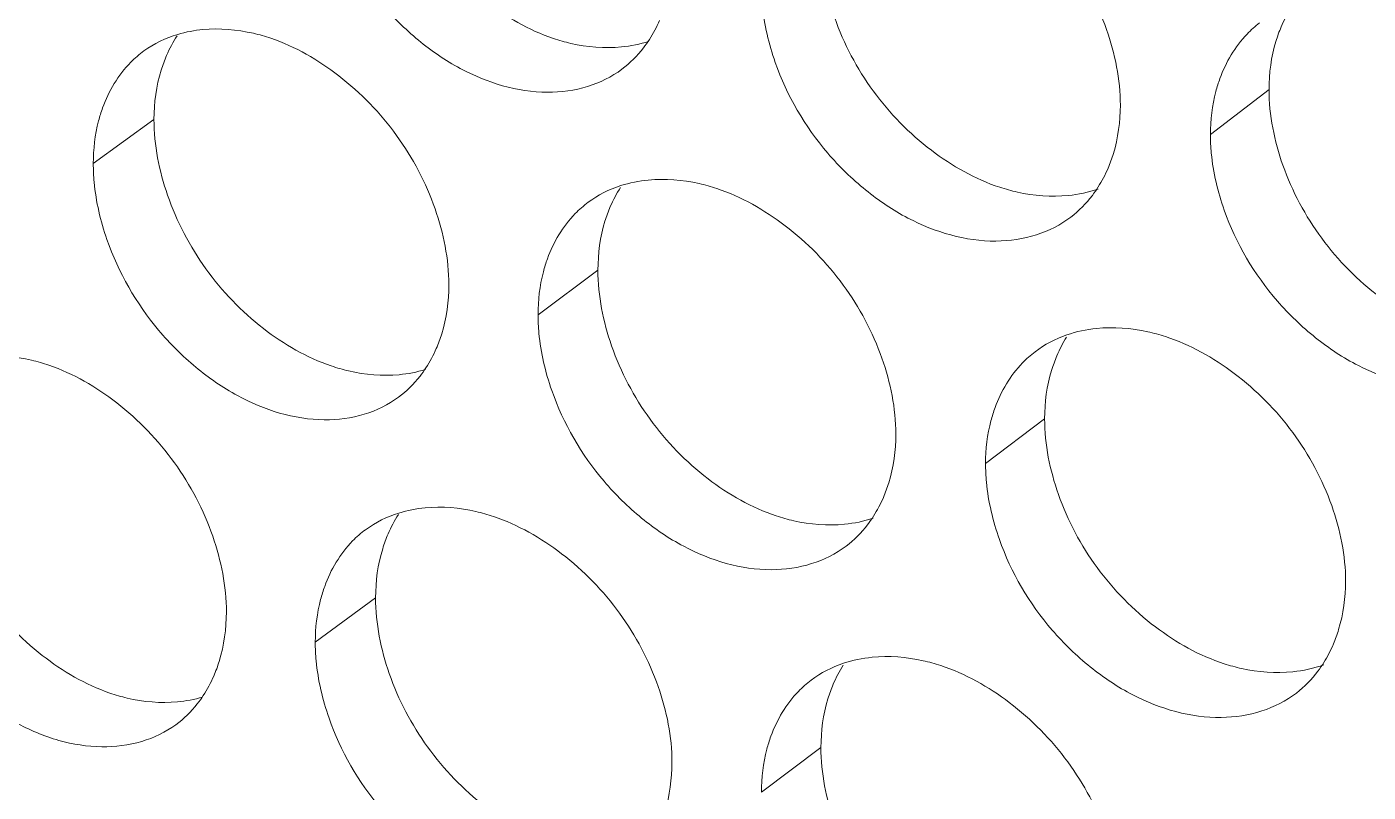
# Model space of a CAD drawing. Header units: millimetres. Extents: x 1177 to 4147, y 93 to 2194.
# Drawn here: x 2660.96 to 2674.07, y 932.09 to 939.57 of the extents above; entities that cross this region are included whole.
import ezdxf

# ---------------------------------------------------------------- set-up
doc = ezdxf.new("R2010")
doc.units = ezdxf.units.MM
doc.header["$LTSCALE"] = 0.1
doc.layers.get('0').update_dxf_attribs({"lineweight": 13})
doc.layers.add('标注', color=251, linetype='Continuous', lineweight=9)

# ---------------------------------------------------------------- blocks, each defined once
blk = doc.blocks.new('02')
at = {"layer": '标注'}
for p, q in [((4587.849, 932.64), (4587.03, 932.012)), ((4572.272, 932.223), (4571.424, 931.605)), ((4572.272, 932.223), (4571.424, 931.605)), ((4578.474, 930.118), (4577.637, 929.496)), ((4578.474, 930.118), (4577.637, 929.496)), ((4584.714, 928.042), (4583.889, 927.416)), ((4584.714, 928.042), (4583.889, 927.416)), ((4575.368, 925.542), (4574.525, 924.921)), ((4581.589, 923.451), (4580.758, 922.827))]:
    blk.add_line(p, q, dxfattribs=at)
for points, knots in [([(4575.368, 936.792), (4575.368, 936.433), (4575.518, 935.688), (4576.051, 934.675), (4576.847, 933.85), (4577.509, 933.469), (4577.852, 933.354)], [0, 0, 0, 0, 0.240418, 0.498747, 0.75788, 1, 1, 1, 1]), ([(4585.772, 932.422), (4585.772, 932.781), (4585.62, 933.525), (4585.08, 934.535), (4584.274, 935.355), (4583.607, 935.732), (4583.262, 935.845)], [0, 0, 0, 0, 0.239826, 0.497695, 0.75702, 1, 1, 1, 1]), ([(4574.717, 935.113), (4574.878, 934.653), (4575.253, 934.001), (4575.946, 933.32), (4576.689, 932.807), (4577.536, 932.546), (4578.328, 932.652), (4578.666, 932.817), (4578.809, 932.924)], [0, 0, 0, 0, 0.277359, 0.41667, 0.550882, 0.790562, 0.898061, 1, 1, 1, 1]), ([(4581.589, 934.701), (4581.589, 934.343), (4581.74, 933.598), (4582.276, 932.587), (4583.078, 931.765), (4583.744, 931.389), (4584.088, 931.275)], [0, 0, 0, 0, 0.240129, 0.498159, 0.757326, 1, 1, 1, 1]), ([(4580.758, 934.077), (4580.758, 933.991), (4580.776, 933.631), (4580.86, 933.277), (4580.951, 933.019)], [0, 0, 0, 0, 0.240186, 1, 1, 1, 1]), ([(4587.717, 933.572), (4587.655, 933.524), (4587.416, 933.309), (4587.247, 933.023), (4587.163, 932.795)], [0, 0, 0, 0, 0.244827, 1, 1, 1, 1]), ([(4573.904, 933.356), (4573.825, 933.383), (4573.517, 933.471), (4573.19, 933.5), (4572.955, 933.478)], [0, 0, 0, 0, 0.263009, 1, 1, 1, 1]), ([(4573.904, 933.356), (4573.825, 933.383), (4573.517, 933.471), (4573.19, 933.5), (4572.955, 933.478)], [0, 0, 0, 0, 0.263009, 1, 1, 1, 1]), ([(4588.018, 933.515), (4587.99, 933.449), (4587.889, 933.168), (4587.849, 932.867), (4587.849, 932.64)], [0, 0, 0, 0, 0.239998, 1, 1, 1, 1]), ([(4572.13, 933.179), (4572.065, 933.131), (4571.814, 932.915), (4571.639, 932.619), (4571.554, 932.384)], [0, 0, 0, 0, 0.244024, 1, 1, 1, 1]), ([(4572.13, 933.179), (4572.065, 933.131), (4571.814, 932.915), (4571.639, 932.619), (4571.554, 932.384)], [0, 0, 0, 0, 0.244024, 1, 1, 1, 1]), ([(4576.391, 929.915), (4576.391, 930.274), (4576.24, 931.019), (4575.706, 932.032), (4574.908, 932.857), (4574.247, 933.239), (4573.904, 933.356)], [0, 0, 0, 0, 0.240262, 0.49858, 0.757854, 1, 1, 1, 1]), ([(4576.391, 929.915), (4576.391, 930.274), (4576.24, 931.019), (4575.706, 932.032), (4574.908, 932.857), (4574.247, 933.239), (4573.904, 933.356)], [0, 0, 0, 0, 0.240262, 0.49858, 0.757854, 1, 1, 1, 1]), ([(4577.852, 933.354), (4577.931, 933.327), (4578.24, 933.239), (4578.567, 933.212), (4578.802, 933.235)], [0, 0, 0, 0, 0.262674, 1, 1, 1, 1]), ([(4578.809, 932.924), (4578.922, 933.009), (4579.058, 933.144), (4579.166, 933.298), (4579.192, 933.339)], [0, 0, 0, 0, 0.74587, 1, 1, 1, 1]), ([(4572.448, 933.117), (4572.419, 933.05), (4572.314, 932.764), (4572.272, 932.455), (4572.272, 932.223)], [0, 0, 0, 0, 0.239116, 1, 1, 1, 1]), ([(4572.448, 933.117), (4572.419, 933.05), (4572.314, 932.764), (4572.272, 932.455), (4572.272, 932.223)], [0, 0, 0, 0, 0.239116, 1, 1, 1, 1]), ([(4580.951, 933.019), (4581.113, 932.559), (4581.493, 931.905), (4582.193, 931.227), (4582.945, 930.718), (4583.801, 930.464), (4584.598, 930.579), (4584.937, 930.749), (4585.081, 930.859)], [0, 0, 0, 0, 0.27664, 0.415747, 0.549878, 0.789826, 0.897663, 1, 1, 1, 1]), ([(4587.163, 932.795), (4587.141, 932.735), (4587.062, 932.481), (4587.03, 932.213), (4587.03, 932.012)], [0, 0, 0, 0, 0.24094, 1, 1, 1, 1]), ([(4587.849, 932.64), (4587.849, 932.282), (4588.001, 931.537), (4588.541, 930.528), (4589.349, 929.71), (4590.018, 929.337), (4590.364, 929.226)], [0, 0, 0, 0, 0.239843, 0.497577, 0.756777, 1, 1, 1, 1]), ([(4585.601, 931.542), (4585.629, 931.609), (4585.731, 931.891), (4585.772, 932.194), (4585.772, 932.422)], [0, 0, 0, 0, 0.239896, 1, 1, 1, 1]), ([(4571.554, 932.384), (4571.533, 932.324), (4571.455, 932.072), (4571.424, 931.805), (4571.424, 931.605)], [0, 0, 0, 0, 0.240415, 1, 1, 1, 1]), ([(4571.554, 932.384), (4571.533, 932.324), (4571.455, 932.072), (4571.424, 931.805), (4571.424, 931.605)], [0, 0, 0, 0, 0.240415, 1, 1, 1, 1]), ([(4572.272, 932.223), (4572.272, 931.864), (4572.422, 931.119), (4572.953, 930.105), (4573.746, 929.278), (4574.407, 928.896), (4574.748, 928.78)], [0, 0, 0, 0, 0.240565, 0.499043, 0.758159, 1, 1, 1, 1]), ([(4572.272, 932.223), (4572.272, 931.864), (4572.422, 931.119), (4572.953, 930.105), (4573.746, 929.278), (4574.407, 928.896), (4574.748, 928.78)], [0, 0, 0, 0, 0.240565, 0.499043, 0.758159, 1, 1, 1, 1]), ([(4587.03, 932.012), (4587.03, 931.925), (4587.048, 931.566), (4587.132, 931.212), (4587.224, 930.955)], [0, 0, 0, 0, 0.240277, 1, 1, 1, 1]), ([(4571.424, 931.605), (4571.424, 931.518), (4571.442, 931.159), (4571.525, 930.804), (4571.615, 930.546)], [0, 0, 0, 0, 0.240052, 1, 1, 1, 1]), ([(4571.424, 931.605), (4571.424, 931.518), (4571.442, 931.159), (4571.525, 930.804), (4571.615, 930.546)], [0, 0, 0, 0, 0.240052, 1, 1, 1, 1]), ([(4580.133, 931.258), (4580.053, 931.285), (4579.743, 931.372), (4579.414, 931.399), (4579.178, 931.376)], [0, 0, 0, 0, 0.262749, 1, 1, 1, 1]), ([(4580.133, 931.258), (4580.053, 931.285), (4579.743, 931.372), (4579.414, 931.399), (4579.178, 931.376)], [0, 0, 0, 0, 0.262749, 1, 1, 1, 1]), ([(4582.635, 927.829), (4582.635, 928.188), (4582.483, 928.933), (4581.945, 929.944), (4581.142, 930.765), (4580.477, 931.143), (4580.133, 931.258)], [0, 0, 0, 0, 0.239971, 0.497989, 0.757297, 1, 1, 1, 1]), ([(4582.635, 927.829), (4582.635, 928.188), (4582.483, 928.933), (4581.945, 929.944), (4581.142, 930.765), (4580.477, 931.143), (4580.133, 931.258)], [0, 0, 0, 0, 0.239971, 0.497989, 0.757297, 1, 1, 1, 1]), ([(4584.088, 931.275), (4584.169, 931.249), (4584.479, 931.162), (4584.808, 931.137), (4585.044, 931.161)], [0, 0, 0, 0, 0.262419, 1, 1, 1, 1]), ([(4585.081, 930.859), (4585.194, 930.945), (4585.329, 931.083), (4585.438, 931.24), (4585.463, 931.281)], [0, 0, 0, 0, 0.745944, 1, 1, 1, 1]), ([(4578.336, 931.065), (4578.272, 931.017), (4578.026, 930.801), (4577.853, 930.508), (4577.768, 930.277)], [0, 0, 0, 0, 0.244355, 1, 1, 1, 1]), ([(4578.336, 931.065), (4578.272, 931.017), (4578.026, 930.801), (4577.853, 930.508), (4577.768, 930.277)], [0, 0, 0, 0, 0.244355, 1, 1, 1, 1]), ([(4578.647, 931.005), (4578.618, 930.938), (4578.515, 930.654), (4578.474, 930.348), (4578.474, 930.118)], [0, 0, 0, 0, 0.239472, 1, 1, 1, 1]), ([(4578.647, 931.005), (4578.618, 930.938), (4578.515, 930.654), (4578.474, 930.348), (4578.474, 930.118)], [0, 0, 0, 0, 0.239472, 1, 1, 1, 1]), ([(4587.224, 930.955), (4587.388, 930.493), (4587.772, 929.839), (4588.48, 929.163), (4589.24, 928.658), (4590.104, 928.412), (4590.906, 928.536), (4591.247, 928.711), (4591.391, 928.823)], [0, 0, 0, 0, 0.27593, 0.414836, 0.548888, 0.789102, 0.897272, 1, 1, 1, 1]), ([(4571.615, 930.546), (4571.775, 930.086), (4572.148, 929.434), (4572.837, 928.752), (4573.576, 928.238), (4574.419, 927.973), (4575.208, 928.074), (4575.545, 928.238), (4575.689, 928.343)], [0, 0, 0, 0, 0.277722, 0.417137, 0.551389, 0.790935, 0.898263, 1, 1, 1, 1]), ([(4571.615, 930.546), (4571.775, 930.086), (4572.148, 929.434), (4572.837, 928.752), (4573.576, 928.238), (4574.419, 927.973), (4575.208, 928.074), (4575.545, 928.238), (4575.689, 928.343)], [0, 0, 0, 0, 0.277722, 0.417137, 0.551389, 0.790935, 0.898263, 1, 1, 1, 1]), ([(4577.768, 930.277), (4577.747, 930.217), (4577.668, 929.964), (4577.637, 929.697), (4577.637, 929.496)], [0, 0, 0, 0, 0.240623, 1, 1, 1, 1]), ([(4577.768, 930.277), (4577.747, 930.217), (4577.668, 929.964), (4577.637, 929.697), (4577.637, 929.496)], [0, 0, 0, 0, 0.240623, 1, 1, 1, 1]), ([(4578.474, 930.118), (4578.474, 929.759), (4578.624, 929.015), (4579.159, 928.002), (4579.958, 927.179), (4580.622, 926.8), (4580.965, 926.686)], [0, 0, 0, 0, 0.240273, 0.498452, 0.757602, 1, 1, 1, 1]), ([(4578.474, 930.118), (4578.474, 929.759), (4578.624, 929.015), (4579.159, 928.002), (4579.958, 927.179), (4580.622, 926.8), (4580.965, 926.686)], [0, 0, 0, 0, 0.240273, 0.498452, 0.757602, 1, 1, 1, 1]), ([(4576.216, 929.024), (4576.245, 929.091), (4576.35, 929.376), (4576.391, 929.684), (4576.391, 929.915)], [0, 0, 0, 0, 0.239367, 1, 1, 1, 1]), ([(4576.216, 929.024), (4576.245, 929.091), (4576.35, 929.376), (4576.391, 929.684), (4576.391, 929.915)], [0, 0, 0, 0, 0.239367, 1, 1, 1, 1]), ([(4577.637, 929.496), (4577.637, 929.409), (4577.655, 929.05), (4577.739, 928.695), (4577.829, 928.437)], [0, 0, 0, 0, 0.240141, 1, 1, 1, 1]), ([(4577.637, 929.496), (4577.637, 929.409), (4577.655, 929.05), (4577.739, 928.695), (4577.829, 928.437)], [0, 0, 0, 0, 0.240141, 1, 1, 1, 1]), ([(4586.401, 929.19), (4586.32, 929.216), (4586.008, 929.302), (4585.677, 929.328), (4585.44, 929.304)], [0, 0, 0, 0, 0.262494, 1, 1, 1, 1]), ([(4586.401, 929.19), (4586.32, 929.216), (4586.008, 929.302), (4585.677, 929.328), (4585.44, 929.304)], [0, 0, 0, 0, 0.262494, 1, 1, 1, 1]), ([(4588.919, 925.773), (4588.919, 926.131), (4588.766, 926.876), (4588.224, 927.885), (4587.415, 928.703), (4586.746, 929.077), (4586.401, 929.19)], [0, 0, 0, 0, 0.239683, 0.497404, 0.756744, 1, 1, 1, 1]), ([(4588.919, 925.773), (4588.919, 926.131), (4588.766, 926.876), (4588.224, 927.885), (4587.415, 928.703), (4586.746, 929.077), (4586.401, 929.19)], [0, 0, 0, 0, 0.239683, 0.497404, 0.756744, 1, 1, 1, 1]), ([(4570.805, 928.79), (4570.725, 928.818), (4570.419, 928.907), (4570.093, 928.936), (4569.859, 928.915)], [0, 0, 0, 0, 0.263141, 1, 1, 1, 1]), ([(4584.581, 928.979), (4584.518, 928.931), (4584.276, 928.716), (4584.106, 928.427), (4584.022, 928.198)], [0, 0, 0, 0, 0.244673, 1, 1, 1, 1]), ([(4584.581, 928.979), (4584.518, 928.931), (4584.276, 928.716), (4584.106, 928.427), (4584.022, 928.198)], [0, 0, 0, 0, 0.244673, 1, 1, 1, 1]), ([(4584.885, 928.921), (4584.857, 928.855), (4584.755, 928.573), (4584.714, 928.27), (4584.714, 928.042)], [0, 0, 0, 0, 0.239824, 1, 1, 1, 1]), ([(4584.885, 928.921), (4584.857, 928.855), (4584.755, 928.573), (4584.714, 928.27), (4584.714, 928.042)], [0, 0, 0, 0, 0.239824, 1, 1, 1, 1]), ([(4573.284, 925.344), (4573.284, 925.703), (4573.133, 926.448), (4572.601, 927.462), (4571.806, 928.289), (4571.146, 928.673), (4570.805, 928.79)], [0, 0, 0, 0, 0.24041, 0.498878, 0.758134, 1, 1, 1, 1]), ([(4574.748, 928.78), (4574.828, 928.753), (4575.135, 928.664), (4575.461, 928.636), (4575.695, 928.658)], [0, 0, 0, 0, 0.262803, 1, 1, 1, 1]), ([(4574.748, 928.78), (4574.828, 928.753), (4575.135, 928.664), (4575.461, 928.636), (4575.695, 928.658)], [0, 0, 0, 0, 0.262803, 1, 1, 1, 1]), ([(4575.689, 928.343), (4575.801, 928.427), (4575.937, 928.561), (4576.045, 928.714), (4576.071, 928.754)], [0, 0, 0, 0, 0.745833, 1, 1, 1, 1]), ([(4575.689, 928.343), (4575.801, 928.427), (4575.937, 928.561), (4576.045, 928.714), (4576.071, 928.754)], [0, 0, 0, 0, 0.745833, 1, 1, 1, 1]), ([(4577.829, 928.437), (4577.99, 927.977), (4578.368, 927.324), (4579.064, 926.645), (4579.812, 926.134), (4580.663, 925.876), (4581.458, 925.987), (4581.797, 926.155), (4581.94, 926.263)], [0, 0, 0, 0, 0.276999, 0.416207, 0.550378, 0.790192, 0.897861, 1, 1, 1, 1]), ([(4577.829, 928.437), (4577.99, 927.977), (4578.368, 927.324), (4579.064, 926.645), (4579.812, 926.134), (4580.663, 925.876), (4581.458, 925.987), (4581.797, 926.155), (4581.94, 926.263)], [0, 0, 0, 0, 0.276999, 0.416207, 0.550378, 0.790192, 0.897861, 1, 1, 1, 1]), ([(4584.022, 928.198), (4584, 928.138), (4583.921, 927.885), (4583.889, 927.617), (4583.889, 927.416)], [0, 0, 0, 0, 0.240834, 1, 1, 1, 1]), ([(4584.022, 928.198), (4584, 928.138), (4583.921, 927.885), (4583.889, 927.617), (4583.889, 927.416)], [0, 0, 0, 0, 0.240834, 1, 1, 1, 1]), ([(4584.714, 928.042), (4584.714, 927.684), (4584.866, 926.939), (4585.404, 925.929), (4586.209, 925.109), (4586.876, 924.734), (4587.221, 924.622)], [0, 0, 0, 0, 0.239985, 0.497867, 0.757051, 1, 1, 1, 1]), ([(4584.714, 928.042), (4584.714, 927.684), (4584.866, 926.939), (4585.404, 925.929), (4586.209, 925.109), (4586.876, 924.734), (4587.221, 924.622)], [0, 0, 0, 0, 0.239985, 0.497867, 0.757051, 1, 1, 1, 1]), ([(4582.462, 926.945), (4582.491, 927.012), (4582.594, 927.295), (4582.635, 927.6), (4582.635, 927.829)], [0, 0, 0, 0, 0.23972, 1, 1, 1, 1]), ([(4582.462, 926.945), (4582.491, 927.012), (4582.594, 927.295), (4582.635, 927.6), (4582.635, 927.829)], [0, 0, 0, 0, 0.23972, 1, 1, 1, 1]), ([(4569.187, 927.662), (4569.187, 927.303), (4569.336, 926.557), (4569.865, 925.542), (4570.656, 924.714), (4571.314, 924.329), (4571.654, 924.212)], [0, 0, 0, 0, 0.240713, 0.499341, 0.758439, 1, 1, 1, 1]), ([(4583.889, 927.416), (4583.889, 927.329), (4583.907, 926.97), (4583.991, 926.616), (4584.082, 926.358)], [0, 0, 0, 0, 0.240231, 1, 1, 1, 1]), ([(4583.889, 927.416), (4583.889, 927.329), (4583.907, 926.97), (4583.991, 926.616), (4584.082, 926.358)], [0, 0, 0, 0, 0.240231, 1, 1, 1, 1]), ([(4577.014, 926.678), (4576.934, 926.705), (4576.625, 926.793), (4576.297, 926.821), (4576.062, 926.799)], [0, 0, 0, 0, 0.262879, 1, 1, 1, 1]), ([(4579.508, 923.243), (4579.508, 923.602), (4579.357, 924.347), (4578.821, 925.359), (4578.02, 926.183), (4577.357, 926.563), (4577.014, 926.678)], [0, 0, 0, 0, 0.240116, 0.498284, 0.757575, 1, 1, 1, 1]), ([(4580.965, 926.686), (4581.045, 926.659), (4581.355, 926.572), (4581.682, 926.546), (4581.918, 926.569)], [0, 0, 0, 0, 0.262546, 1, 1, 1, 1]), ([(4580.965, 926.686), (4581.045, 926.659), (4581.355, 926.572), (4581.682, 926.546), (4581.918, 926.569)], [0, 0, 0, 0, 0.262546, 1, 1, 1, 1]), ([(4581.94, 926.263), (4582.053, 926.348), (4582.189, 926.485), (4582.297, 926.64), (4582.323, 926.681)], [0, 0, 0, 0, 0.745908, 1, 1, 1, 1]), ([(4581.94, 926.263), (4582.053, 926.348), (4582.189, 926.485), (4582.297, 926.64), (4582.323, 926.681)], [0, 0, 0, 0, 0.745908, 1, 1, 1, 1]), ([(4575.228, 926.493), (4575.163, 926.446), (4574.915, 926.229), (4574.741, 925.935), (4574.657, 925.702)], [0, 0, 0, 0, 0.244191, 1, 1, 1, 1]), ([(4575.542, 926.433), (4575.514, 926.366), (4575.409, 926.08), (4575.368, 925.773), (4575.368, 925.542)], [0, 0, 0, 0, 0.239294, 1, 1, 1, 1]), ([(4584.082, 926.358), (4584.245, 925.897), (4584.628, 925.244), (4585.332, 924.566), (4586.088, 924.059), (4586.948, 923.809), (4587.747, 923.929), (4588.087, 924.102), (4588.231, 924.212)], [0, 0, 0, 0, 0.276284, 0.41529, 0.549381, 0.789463, 0.897466, 1, 1, 1, 1]), ([(4584.082, 926.358), (4584.245, 925.897), (4584.628, 925.244), (4585.332, 924.566), (4586.088, 924.059), (4586.948, 923.809), (4587.747, 923.929), (4588.087, 924.102), (4588.231, 924.212)], [0, 0, 0, 0, 0.276284, 0.41529, 0.549381, 0.789463, 0.897466, 1, 1, 1, 1]), ([(4568.523, 925.986), (4568.682, 925.527), (4569.053, 924.875), (4569.737, 924.192), (4570.312, 923.791), (4570.92, 923.53), (4571.528, 923.435), (4572.098, 923.504), (4572.435, 923.665), (4572.578, 923.77)], [0, 0, 0, 0, 0.277575, 0.416837, 0.550884, 0.676215, 0.791695, 0.898653, 1, 1, 1, 1]), ([(4574.657, 925.702), (4574.635, 925.642), (4574.557, 925.389), (4574.525, 925.122), (4574.525, 924.921)], [0, 0, 0, 0, 0.240519, 1, 1, 1, 1]), ([(4588.748, 924.897), (4588.776, 924.963), (4588.878, 925.244), (4588.919, 925.546), (4588.919, 925.773)], [0, 0, 0, 0, 0.24007, 1, 1, 1, 1]), ([(4588.748, 924.897), (4588.776, 924.963), (4588.878, 925.244), (4588.919, 925.546), (4588.919, 925.773)], [0, 0, 0, 0, 0.24007, 1, 1, 1, 1]), ([(4575.368, 925.542), (4575.368, 925.183), (4575.518, 924.438), (4576.051, 923.425), (4576.847, 922.6), (4577.509, 922.219), (4577.852, 922.104)], [0, 0, 0, 0, 0.240418, 0.498747, 0.75788, 1, 1, 1, 1]), ([(4573.107, 924.449), (4573.136, 924.516), (4573.242, 924.803), (4573.284, 925.112), (4573.284, 925.344)], [0, 0, 0, 0, 0.239188, 1, 1, 1, 1]), ([(4574.525, 924.921), (4574.525, 924.835), (4574.543, 924.476), (4574.627, 924.121), (4574.717, 923.863)], [0, 0, 0, 0, 0.240096, 1, 1, 1, 1]), ([(4583.262, 924.595), (4583.181, 924.622), (4582.87, 924.709), (4582.541, 924.735), (4582.304, 924.711)], [0, 0, 0, 0, 0.262621, 1, 1, 1, 1]), ([(4585.772, 921.172), (4585.772, 921.531), (4585.62, 922.275), (4585.08, 923.285), (4584.274, 924.105), (4583.607, 924.482), (4583.262, 924.595)], [0, 0, 0, 0, 0.239826, 0.497695, 0.75702, 1, 1, 1, 1]), ([(4587.221, 924.622), (4587.302, 924.595), (4587.613, 924.51), (4587.943, 924.485), (4588.18, 924.509)], [0, 0, 0, 0, 0.262294, 1, 1, 1, 1]), ([(4587.221, 924.622), (4587.302, 924.595), (4587.613, 924.51), (4587.943, 924.485), (4588.18, 924.509)], [0, 0, 0, 0, 0.262294, 1, 1, 1, 1]), ([(4588.231, 924.212), (4588.344, 924.299), (4588.48, 924.439), (4588.588, 924.597), (4588.614, 924.638)], [0, 0, 0, 0, 0.74598, 1, 1, 1, 1]), ([(4588.231, 924.212), (4588.344, 924.299), (4588.48, 924.439), (4588.588, 924.597), (4588.614, 924.638)], [0, 0, 0, 0, 0.74598, 1, 1, 1, 1]), ([(4581.453, 924.393), (4581.39, 924.345), (4581.146, 924.13), (4580.974, 923.839), (4580.89, 923.609)], [0, 0, 0, 0, 0.244516, 1, 1, 1, 1]), ([(4571.654, 924.212), (4571.734, 924.185), (4572.04, 924.096), (4572.365, 924.067), (4572.599, 924.089)], [0, 0, 0, 0, 0.262933, 1, 1, 1, 1]), ([(4572.578, 923.77), (4572.69, 923.852), (4572.826, 923.985), (4572.934, 924.137), (4572.96, 924.176)], [0, 0, 0, 0, 0.745795, 1, 1, 1, 1]), ([(4581.761, 924.334), (4581.733, 924.268), (4581.63, 923.985), (4581.589, 923.68), (4581.589, 923.451)], [0, 0, 0, 0, 0.239648, 1, 1, 1, 1]), ([(4574.717, 923.863), (4574.878, 923.403), (4575.253, 922.751), (4575.946, 922.07), (4576.689, 921.557), (4577.536, 921.296), (4578.328, 921.402), (4578.666, 921.567), (4578.809, 921.674)], [0, 0, 0, 0, 0.277359, 0.41667, 0.550882, 0.790562, 0.898061, 1, 1, 1, 1]), ([(4580.89, 923.609), (4580.868, 923.549), (4580.789, 923.296), (4580.758, 923.028), (4580.758, 922.827)], [0, 0, 0, 0, 0.240728, 1, 1, 1, 1]), ([(4581.589, 923.451), (4581.589, 923.093), (4581.74, 922.348), (4582.276, 921.337), (4583.078, 920.515), (4583.744, 920.139), (4584.088, 920.025)], [0, 0, 0, 0, 0.240129, 0.498159, 0.757326, 1, 1, 1, 1]), ([(4579.334, 922.356), (4579.363, 922.422), (4579.467, 922.707), (4579.508, 923.013), (4579.508, 923.243)], [0, 0, 0, 0, 0.239544, 1, 1, 1, 1])]:
    blk.add_open_spline(points, degree=3, knots=knots, dxfattribs=at)
for points in [[(4588.153, 933.776), (4588.101, 933.693), (4588.056, 933.605), (4588.018, 933.515)], [(4579.192, 933.339), (4579.247, 933.423), (4579.294, 933.513), (4579.334, 933.606)], [(4572.604, 933.411), (4572.435, 933.361), (4572.272, 933.283), (4572.13, 933.179)], [(4572.604, 933.411), (4572.435, 933.361), (4572.272, 933.283), (4572.13, 933.179)], [(4572.595, 933.391), (4572.538, 933.305), (4572.489, 933.212), (4572.448, 933.117)], [(4572.595, 933.391), (4572.538, 933.305), (4572.489, 933.212), (4572.448, 933.117)], [(4572.955, 933.478), (4572.837, 933.467), (4572.718, 933.445), (4572.604, 933.411)], [(4572.955, 933.478), (4572.837, 933.467), (4572.718, 933.445), (4572.604, 933.411)], [(4578.802, 933.235), (4578.932, 933.248), (4579.063, 933.273), (4579.187, 933.314)], [(4585.463, 931.281), (4585.516, 931.364), (4585.562, 931.452), (4585.601, 931.542)], [(4578.794, 931.298), (4578.631, 931.246), (4578.473, 931.167), (4578.336, 931.065)], [(4578.794, 931.298), (4578.631, 931.246), (4578.473, 931.167), (4578.336, 931.065)], [(4579.178, 931.376), (4579.048, 931.364), (4578.918, 931.338), (4578.794, 931.298)], [(4579.178, 931.376), (4579.048, 931.364), (4578.918, 931.338), (4578.794, 931.298)], [(4578.789, 931.273), (4578.734, 931.188), (4578.687, 931.098), (4578.647, 931.005)], [(4578.789, 931.273), (4578.734, 931.188), (4578.687, 931.098), (4578.647, 931.005)], [(4585.044, 931.161), (4585.186, 931.175), (4585.328, 931.205), (4585.462, 931.251)], [(4585.44, 929.304), (4585.298, 929.289), (4585.158, 929.26), (4585.023, 929.214)], [(4585.44, 929.304), (4585.298, 929.289), (4585.158, 929.26), (4585.023, 929.214)], [(4585.023, 929.214), (4584.865, 929.159), (4584.713, 929.08), (4584.581, 928.979)], [(4585.023, 929.214), (4584.865, 929.159), (4584.713, 929.08), (4584.581, 928.979)], [(4585.022, 929.184), (4584.969, 929.101), (4584.923, 929.012), (4584.885, 928.921)], [(4585.022, 929.184), (4584.969, 929.101), (4584.923, 929.012), (4584.885, 928.921)], [(4576.071, 928.754), (4576.127, 928.839), (4576.175, 928.93), (4576.216, 929.024)], [(4576.071, 928.754), (4576.127, 928.839), (4576.175, 928.93), (4576.216, 929.024)], [(4575.695, 928.658), (4575.82, 928.67), (4575.945, 928.694), (4576.064, 928.731)], [(4575.695, 928.658), (4575.82, 928.67), (4575.945, 928.694), (4576.064, 928.731)], [(4582.323, 926.681), (4582.377, 926.765), (4582.423, 926.854), (4582.462, 926.945)], [(4582.323, 926.681), (4582.377, 926.765), (4582.423, 926.854), (4582.462, 926.945)], [(4575.694, 926.726), (4575.528, 926.675), (4575.368, 926.596), (4575.228, 926.493)], [(4575.687, 926.704), (4575.631, 926.618), (4575.583, 926.527), (4575.542, 926.433)], [(4576.062, 926.799), (4575.937, 926.787), (4575.813, 926.763), (4575.694, 926.726)], [(4581.918, 926.569), (4582.054, 926.583), (4582.19, 926.61), (4582.32, 926.654)], [(4581.918, 926.569), (4582.054, 926.583), (4582.19, 926.61), (4582.32, 926.654)], [(4588.614, 924.638), (4588.665, 924.72), (4588.71, 924.807), (4588.748, 924.897)], [(4588.614, 924.638), (4588.665, 924.72), (4588.71, 924.807), (4588.748, 924.897)], [(4581.904, 924.627), (4581.743, 924.574), (4581.588, 924.495), (4581.453, 924.393)], [(4581.901, 924.6), (4581.847, 924.516), (4581.8, 924.427), (4581.761, 924.334)], [(4582.304, 924.711), (4582.168, 924.698), (4582.033, 924.67), (4581.904, 924.627)], [(4588.18, 924.509), (4588.328, 924.524), (4588.475, 924.556), (4588.615, 924.606)], [(4588.18, 924.509), (4588.328, 924.524), (4588.475, 924.556), (4588.615, 924.606)], [(4572.96, 924.176), (4573.017, 924.263), (4573.066, 924.354), (4573.107, 924.449)], [(4572.599, 924.089), (4572.718, 924.1), (4572.837, 924.122), (4572.952, 924.156)]]:
    blk.add_open_spline(points, degree=3, dxfattribs=at)

msp = doc.modelspace()

# ---------------------------------------------------------------- block references
at = {"xscale": 0.7, "yscale": 0.7, "zscale": 0.7}
msp.add_blockref('02', (-538.391, 286.112), dxfattribs=at)

doc.saveas('drawing.dxf')
